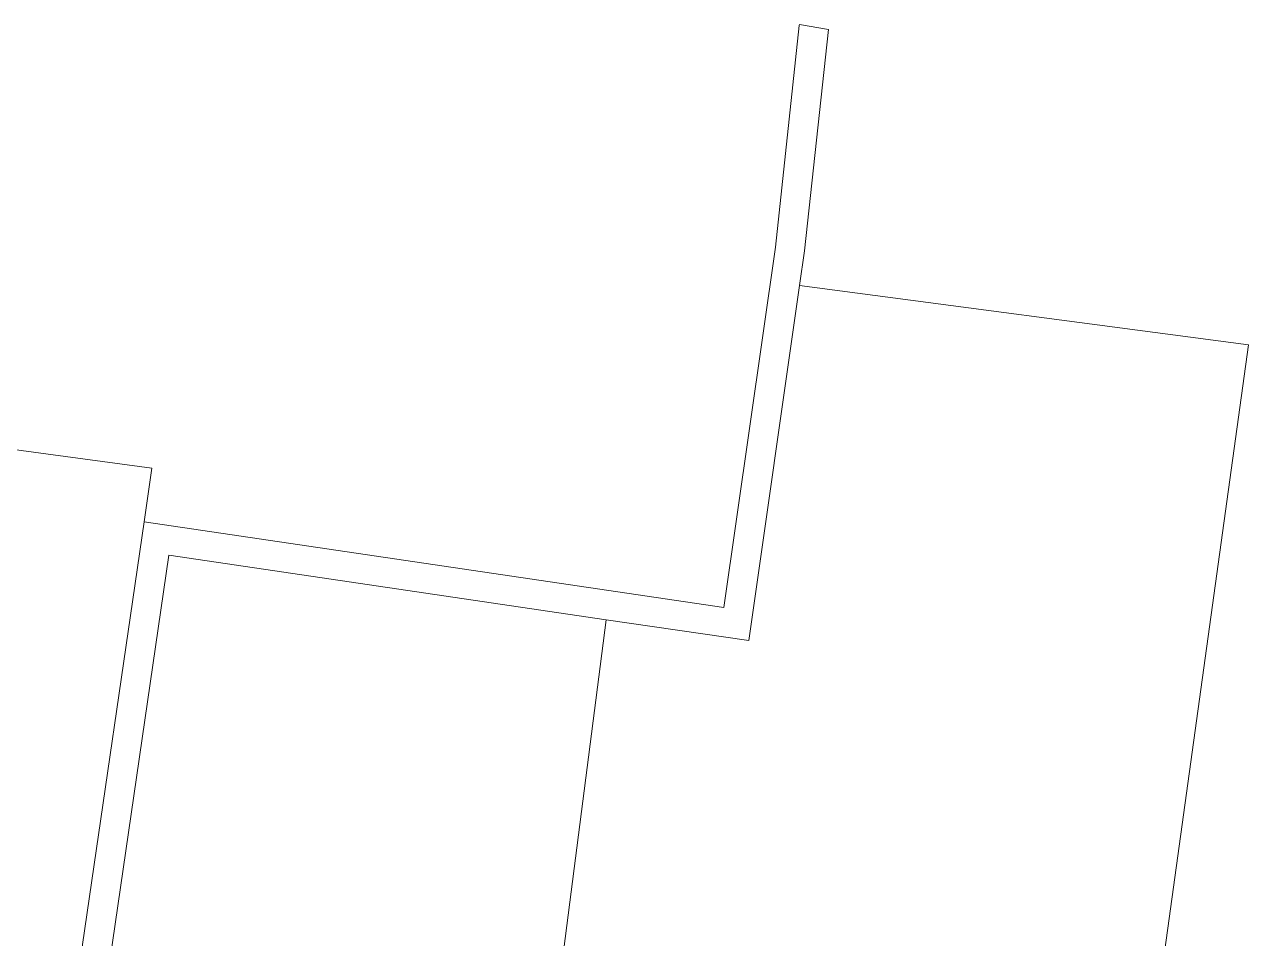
# Model space of a CAD drawing. Header units: metres. Extents: x 217988 to 221369, y 6281275 to 6284089.
# Drawn here: x 218723 to 219562, y 6283462 to 6284089 of the extents above; entities that cross this region are included whole.
import ezdxf

# ---------------------------------------------------------------- set-up
doc = ezdxf.new("R2010")
doc.units = ezdxf.units.M
doc.layers.add('Cadastre Land Parcels_SP_EXT', color=9, linetype='Continuous', lineweight=5)
doc.layers.add('Cadastre Roads_SP_EXT', color=9, linetype='Continuous', lineweight=5)

msp = doc.modelspace()

# ---------------------------------------------------------------- linework, layer by layer
at = {"layer": 'Cadastre Land Parcels_SP_EXT', "linetype": 'Continuous'}
for points in [[(219348.74, 6283126.21), (219368.61, 6283276.79), (219478.2, 6283261), (219562.24, 6283869.1), (219254.47, 6283909.75), (219219.56, 6283666.36), (219121.9, 6283680.71), (219055.75, 6283167.28), (219348.74, 6283126.21)], [(218804.98, 6283747.84), (218810.32, 6283784.63), (218652.87, 6283805.89), (218612, 6283528.35), (218610.96, 6283521.34), (218610.53, 6283518.43), (218583.36, 6283522.1), (218424.71, 6283543.52), (218373.73, 6283202.17), (218718.7, 6283154.43), (218724.42, 6283193.9), (218727.37, 6283213.75), (218761.03, 6283445.61), (218761.34, 6283447.68), (218762.57, 6283455.93), (218762.89, 6283458.05), (218804.98, 6283747.84)], [(219055.75, 6283167.28), (219121.9, 6283680.71), (218822.01, 6283725.02), (218781.53, 6283446.93), (218779.06, 6283429.76), (218747.18, 6283210.44), (218900.44, 6283189.05), (219055.75, 6283167.28)]]:
    msp.add_lwpolyline(points, close=True, dxfattribs=at)
at = {"layer": 'Cadastre Roads_SP_EXT', "linetype": 'Continuous'}
msp.add_lwpolyline([(219254.47, 6283909.75), (219257.86, 6283933.6), (219274.17, 6284085.19), (219254.35, 6284088.72), (219254.19, 6284087.93), (219237.89, 6283936.13), (219202.53, 6283689.17), (218804.98, 6283747.84), (218762.89, 6283458.05), (218762.57, 6283455.93), (218761.34, 6283447.68), (218761.03, 6283445.61), (218727.37, 6283213.75), (218738.88, 6283211.83), (218747.18, 6283210.44), (218779.06, 6283429.76), (218781.53, 6283446.93), (218822.01, 6283725.02), (219121.9, 6283680.71), (219219.56, 6283666.36), (219254.47, 6283909.75)], close=True, dxfattribs=at)

doc.saveas('drawing.dxf')
